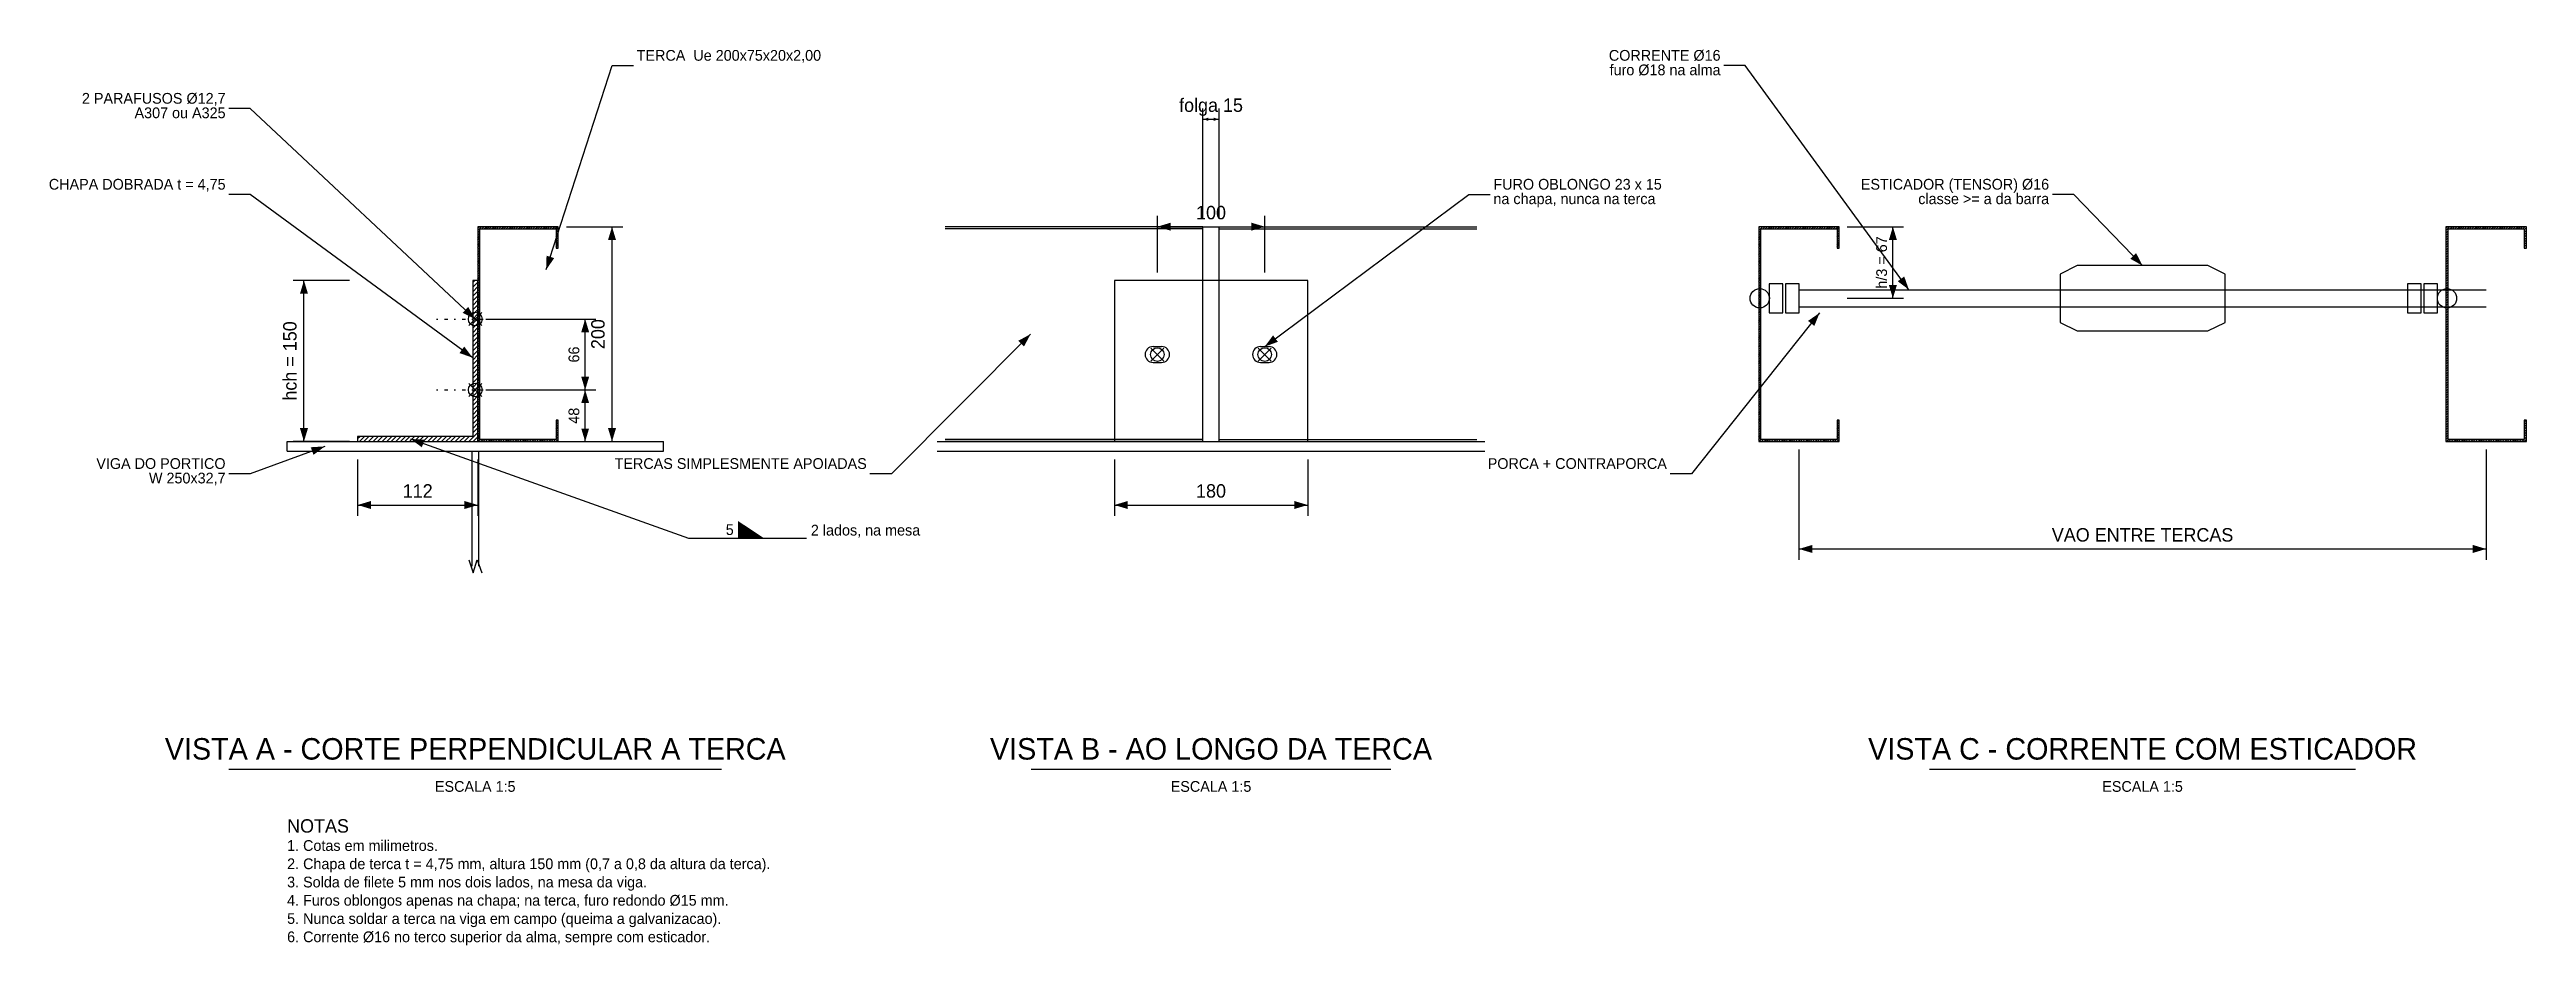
# Model space of a CAD drawing. Header units: millimetres. Extents: x -396 to 1910, y -469 to 365.
import ezdxf
from ezdxf.enums import TextEntityAlignment as Align

# ---------------------------------------------------------------- set-up
doc = ezdxf.new("R2010")
doc.units = ezdxf.units.MM
doc.linetypes.add('CENTER', pattern=[16.375, 0.5, -6.35, 3.175, -6.35])
doc.linetypes.add('HIDDEN', pattern=[10.025, 0.5, -6.35, 3.175])
for name, color, linetype in [('ACO', 7, 'CONTINUOUS'), ('ACO-FINO', 8, 'CONTINUOUS'), ('COTA', 3, 'CONTINUOUS'), ('EIXO', 1, 'CENTER'), ('FURO', 5, 'CONTINUOUS'), ('HACHURA', 8, 'CONTINUOUS'), ('OCULTA', 8, 'HIDDEN'), ('PARAFUSO', 5, 'CONTINUOUS'), ('SOLDA', 2, 'CONTINUOUS'), ('TEXTO', 7, 'CONTINUOUS')]:
    doc.layers.add(name, color=color, linetype=linetype)
doc.styles.get("Standard").update_dxf_attribs({"font": 'txt', "width": 0.85})

msp = doc.modelspace()

# ---------------------------------------------------------------- linework, layer by layer
at = {"layer": 'ACO'}
for p, q in [((677.7, 200), (437.7, 200)), ((677.7, 0), (677.7, 200)), ((692.7, 200), (932.7, 200)), ((692.7, 0), (692.7, 200)), ((1232.7, 141.3333), (1872.7, 141.3333)), ((1232.7, 125.3333), (1872.7, 125.3333)), ((-175.2, 0), (175.2, 0)), ((-175.2, -9.1), (-175.2, 0)), ((175.2, -9.1), (175.2, 0)), ((430.2, 0), (940.2, 0)), ((677.7, 0), (437.7, 0)), ((692.7, 0), (932.7, 0)), ((-175.2, -9.1), (175.2, -9.1)), ((-3.05, -9.1), (-3.05, -116.1)), ((3.05, -9.1), (3.05, -116.1)), ((430.2, -9.1), (940.2, -9.1))]:
    msp.add_line(p, q, dxfattribs=at)
for points in [[(2.375, 0), (77.375, 0), (77.375, 20), (75.375, 20), (75.375, 2), (4.375, 2), (4.375, 198), (75.375, 198), (75.375, 180), (77.375, 180), (77.375, 200), (2.375, 200)], [(1195.2, 0), (1270.2, 0), (1270.2, 20), (1268.2, 20), (1268.2, 2), (1197.2, 2), (1197.2, 198), (1268.2, 198), (1268.2, 180), (1270.2, 180), (1270.2, 200), (1195.2, 200)], [(1835.2, 0), (1910.2, 0), (1910.2, 20), (1908.2, 20), (1908.2, 2), (1837.2, 2), (1837.2, 198), (1908.2, 198), (1908.2, 180), (1910.2, 180), (1910.2, 200), (1835.2, 200)], [(1475.9, 110.9333), (1491.9, 102.9333), (1613.5, 102.9333), (1629.5, 110.9333), (1629.5, 155.7333), (1613.5, 163.7333), (1491.9, 163.7333), (1475.9, 155.7333)], [(-109.5, 0), (2.375, 0), (2.375, 150), (-2.375, 150), (-2.375, 4.75), (-109.5, 4.75)], [(595.2, 0), (775.2, 0), (775.2, 150), (595.2, 150)]]:
    msp.add_lwpolyline(points, close=True, dxfattribs=at)
at = {"layer": 'ACO-FINO'}
for p, q in [((677.7, 198), (437.7, 198)), ((692.7, 198), (932.7, 198)), ((677.7, 2), (437.7, 2)), ((692.7, 2), (932.7, 2))]:
    msp.add_line(p, q, dxfattribs=at)
msp.add_lwpolyline([(-6.1, -110.1), (-1.83, -122.1), (1.83, -110.1), (6.1, -122.1)], dxfattribs=at)
at = {"layer": 'COTA'}
for p, q in [((677.7, 207.5), (677.7, 310)), ((677.7, 300), (692.7, 300)), ((692.7, 207.5), (692.7, 310)), ((635.2, 157.5), (635.2, 210)), ((735.2, 157.5), (735.2, 210)), ((84.875, 200), (137.375, 200)), ((127.375, 0), (127.375, 200)), ((635.2, 200), (735.2, 200)), ((1277.7, 200), (1330.2, 200)), ((1320.2, 133.3333), (1320.2, 200)), ((-117, 150), (-169.5, 150)), ((-159.5, 0), (-159.5, 150)), ((1277.7, 133.3333), (1330.2, 133.3333)), ((9.875, 114), (112.375, 114)), ((102.375, 48), (102.375, 114)), ((9.875, 48), (112.375, 48)), ((9.875, 48), (112.375, 48)), ((102.375, 0), (102.375, 48)), ((-117, 0), (-169.5, 0)), ((9.875, 0), (112.375, 0)), ((84.875, 0), (137.375, 0)), ((-109.5, -16.6), (-109.5, -69.1)), ((2.375, -16.6), (2.375, -69.1)), ((595.2, -16.6), (595.2, -69.1)), ((775.2, -16.6), (775.2, -69.1)), ((1232.7, -7.5), (1232.7, -110)), ((1872.7, -7.5), (1872.7, -110)), ((-109.5, -59.1), (2.375, -59.1)), ((595.2, -59.1), (775.2, -59.1)), ((1232.7, -100), (1872.7, -100))]:
    msp.add_line(p, q, dxfattribs=at)
for points in [[(677.7, 300), (682.7, 298.5), (682.7, 301.5)], [(692.7, 300), (687.7, 301.5), (687.7, 298.5)], [(127.375, 200), (123.625, 187.5), (131.125, 187.5)], [(635.2, 200), (647.7, 196.25), (647.7, 203.75)], [(735.2, 200), (722.7, 203.75), (722.7, 196.25)], [(1320.2, 200), (1316.45, 187.5), (1323.95, 187.5)], [(-159.5, 150), (-163.25, 137.5), (-155.75, 137.5)], [(1320.2, 133.3333), (1323.95, 145.8333), (1316.45, 145.8333)], [(102.375, 114), (98.625, 101.5), (106.125, 101.5)], [(102.375, 48), (106.125, 60.5), (98.625, 60.5)], [(102.375, 48), (98.775, 36), (105.975, 36)], [(-159.5, 0), (-155.75, 12.5), (-163.25, 12.5)], [(102.375, 0), (105.975, 12), (98.775, 12)], [(127.375, 0), (131.125, 12.5), (123.625, 12.5)], [(-109.5, -59.1), (-97, -62.85), (-97, -55.35)], [(2.375, -59.1), (-10.125, -55.35), (-10.125, -62.85)], [(595.2, -59.1), (607.7, -62.85), (607.7, -55.35)], [(775.2, -59.1), (762.7, -55.35), (762.7, -62.85)], [(1232.7, -100), (1245.2, -103.75), (1245.2, -96.25)], [(1872.7, -100), (1860.2, -96.25), (1860.2, -103.75)]]:
    msp.add_solid(points, dxfattribs=at)
at = {"layer": 'EIXO'}
for p, q in [((-35.395, 114), (35.395, 114)), ((-35.395, 48), (35.395, 48))]:
    msp.add_line(p, q, dxfattribs=at)
at = {"layer": 'FURO'}
for p, q in [((631.2, 88.35), (639.2, 88.35)), ((631.2, 73.65), (639.2, 73.65)), ((731.2, 88.35), (739.2, 88.35)), ((731.2, 73.65), (739.2, 73.65))]:
    msp.add_line(p, q, dxfattribs=at)
for centre in [(1196.2, 133.3333), (1836.2, 133.3333)]:
    msp.add_circle(centre, 9, dxfattribs=at)
for centre, start, end in [((631.2, 81), 90, 270), ((639.2, 81), 270, 90), ((731.2, 81), 90, 270), ((739.2, 81), 270, 90)]:
    msp.add_arc(centre, 7.35, start, end, dxfattribs=at)
at = {"layer": 'HACHURA'}
for p, q in [((2.375, 196.529), (5.846, 200)), ((2.375, 198.7917), (3.5833, 200)), ((2.375, 194.2663), (4.375, 196.2663)), ((2.375, 192.0035), (4.375, 194.0035)), ((2.375, 189.7408), (4.375, 191.7408)), ((2.375, 187.478), (4.375, 189.478)), ((2.375, 185.2153), (4.375, 187.2153)), ((2.375, 182.9526), (4.375, 184.9526)), ((6.1087, 198), (8.1087, 200)), ((8.3715, 198), (10.3715, 200)), ((10.6342, 198), (12.6342, 200)), ((12.897, 198), (14.897, 200)), ((15.1597, 198), (17.1597, 200)), ((17.4224, 198), (19.4224, 200)), ((19.6852, 198), (21.6852, 200)), ((21.9479, 198), (23.9479, 200)), ((24.2107, 198), (26.2107, 200)), ((26.4734, 198), (28.4734, 200)), ((28.7362, 198), (30.7362, 200)), ((30.9989, 198), (32.9989, 200)), ((33.2616, 198), (35.2616, 200)), ((35.5244, 198), (37.5244, 200)), ((37.7871, 198), (39.7871, 200)), ((40.0499, 198), (42.0499, 200)), ((42.3126, 198), (44.3126, 200)), ((44.5753, 198), (46.5753, 200)), ((46.8381, 198), (48.8381, 200)), ((49.1008, 198), (51.1008, 200)), ((51.3636, 198), (53.3636, 200)), ((53.6263, 198), (55.6263, 200)), ((55.8891, 198), (57.8891, 200)), ((58.1518, 198), (60.1518, 200)), ((60.4145, 198), (62.4145, 200)), ((62.6773, 198), (64.6773, 200)), ((64.94, 198), (66.94, 200)), ((67.2028, 198), (69.2028, 200)), ((69.4655, 198), (71.4655, 200)), ((71.7282, 198), (73.7282, 200)), ((73.991, 198), (75.991, 200)), ((75.375, 197.1213), (77.375, 199.1213)), ((75.375, 194.8585), (77.375, 196.8585)), ((75.375, 192.5958), (77.375, 194.5958)), ((75.375, 190.333), (77.375, 192.333)), ((75.375, 188.0703), (77.375, 190.0703)), ((75.375, 185.8076), (77.375, 187.8076)), ((75.375, 183.5448), (77.375, 185.5448)), ((1195.2, 196.529), (1198.671, 200)), ((1195.2, 198.7917), (1196.4083, 200)), ((1195.2, 194.2663), (1197.2, 196.2663)), ((1195.2, 192.0035), (1197.2, 194.0035)), ((1195.2, 189.7408), (1197.2, 191.7408)), ((1195.2, 187.478), (1197.2, 189.478)), ((1195.2, 185.2153), (1197.2, 187.2153)), ((1195.2, 182.9526), (1197.2, 184.9526)), ((1198.9337, 198), (1200.9337, 200)), ((1201.1965, 198), (1203.1965, 200)), ((1203.4592, 198), (1205.4592, 200)), ((1205.722, 198), (1207.722, 200)), ((1207.9847, 198), (1209.9847, 200)), ((1210.2474, 198), (1212.2474, 200)), ((1212.5102, 198), (1214.5102, 200)), ((1214.7729, 198), (1216.7729, 200)), ((1217.0357, 198), (1219.0357, 200)), ((1219.2984, 198), (1221.2984, 200)), ((1221.5612, 198), (1223.5612, 200)), ((1223.8239, 198), (1225.8239, 200)), ((1226.0866, 198), (1228.0866, 200)), ((1228.3494, 198), (1230.3494, 200)), ((1230.6121, 198), (1232.6121, 200)), ((1232.8749, 198), (1234.8749, 200)), ((1235.1376, 198), (1237.1376, 200)), ((1237.4003, 198), (1239.4003, 200)), ((1239.6631, 198), (1241.6631, 200)), ((1241.9258, 198), (1243.9258, 200)), ((1244.1886, 198), (1246.1886, 200)), ((1246.4513, 198), (1248.4513, 200)), ((1248.7141, 198), (1250.7141, 200)), ((1250.9768, 198), (1252.9768, 200)), ((1253.2395, 198), (1255.2395, 200)), ((1255.5023, 198), (1257.5023, 200)), ((1257.765, 198), (1259.765, 200)), ((1260.0278, 198), (1262.0278, 200)), ((1262.2905, 198), (1264.2905, 200)), ((1264.5532, 198), (1266.5532, 200)), ((1266.816, 198), (1268.816, 200)), ((1268.2, 197.1213), (1270.2, 199.1213)), ((1268.2, 194.8585), (1270.2, 196.8585)), ((1268.2, 192.5958), (1270.2, 194.5958)), ((1268.2, 190.333), (1270.2, 192.333)), ((1268.2, 188.0703), (1270.2, 190.0703)), ((1268.2, 185.8076), (1270.2, 187.8076)), ((1268.2, 183.5448), (1270.2, 185.5448)), ((1835.2, 196.529), (1838.671, 200)), ((1835.2, 198.7917), (1836.4083, 200)), ((1835.2, 194.2663), (1837.2, 196.2663)), ((1835.2, 192.0035), (1837.2, 194.0035)), ((1835.2, 189.7408), (1837.2, 191.7408)), ((1835.2, 187.478), (1837.2, 189.478)), ((1835.2, 185.2153), (1837.2, 187.2153)), ((1835.2, 182.9526), (1837.2, 184.9526)), ((1838.9337, 198), (1840.9337, 200)), ((1841.1965, 198), (1843.1965, 200)), ((1843.4592, 198), (1845.4592, 200)), ((1845.722, 198), (1847.722, 200)), ((1847.9847, 198), (1849.9847, 200)), ((1850.2474, 198), (1852.2474, 200)), ((1852.5102, 198), (1854.5102, 200)), ((1854.7729, 198), (1856.7729, 200)), ((1857.0357, 198), (1859.0357, 200)), ((1859.2984, 198), (1861.2984, 200)), ((1861.5612, 198), (1863.5612, 200)), ((1863.8239, 198), (1865.8239, 200)), ((1866.0866, 198), (1868.0866, 200)), ((1868.3494, 198), (1870.3494, 200)), ((1870.6121, 198), (1872.6121, 200)), ((1872.8749, 198), (1874.8749, 200)), ((1875.1376, 198), (1877.1376, 200)), ((1877.4003, 198), (1879.4003, 200)), ((1879.6631, 198), (1881.6631, 200)), ((1881.9258, 198), (1883.9258, 200)), ((1884.1886, 198), (1886.1886, 200)), ((1886.4513, 198), (1888.4513, 200)), ((1888.7141, 198), (1890.7141, 200)), ((1890.9768, 198), (1892.9768, 200)), ((1893.2395, 198), (1895.2395, 200)), ((1895.5023, 198), (1897.5023, 200)), ((1897.765, 198), (1899.765, 200)), ((1900.0278, 198), (1902.0278, 200)), ((1902.2905, 198), (1904.2905, 200)), ((1904.5532, 198), (1906.5532, 200)), ((1906.816, 198), (1908.816, 200)), ((1908.2, 197.1213), (1910.2, 199.1213)), ((1908.2, 194.8585), (1910.2, 196.8585)), ((1908.2, 192.5958), (1910.2, 194.5958)), ((1908.2, 190.333), (1910.2, 192.333)), ((1908.2, 188.0703), (1910.2, 190.0703)), ((1908.2, 185.8076), (1910.2, 187.8076)), ((1908.2, 183.5448), (1910.2, 185.5448)), ((2.375, 180.6898), (4.375, 182.6898)), ((2.375, 178.4271), (4.375, 180.4271)), ((2.375, 176.1643), (4.375, 178.1643)), ((2.375, 173.9016), (4.375, 175.9016)), ((2.375, 171.6388), (4.375, 173.6388)), ((2.375, 169.3761), (4.375, 171.3761)), ((2.375, 167.1134), (4.375, 169.1134)), ((2.375, 164.8506), (4.375, 166.8506)), ((2.375, 162.5879), (4.375, 164.5879)), ((2.375, 160.3251), (4.375, 162.3251)), ((75.375, 181.2821), (77.375, 183.2821)), ((76.3557, 180), (77.375, 181.0193)), ((1195.2, 180.6898), (1197.2, 182.6898)), ((1195.2, 178.4271), (1197.2, 180.4271)), ((1195.2, 176.1643), (1197.2, 178.1643)), ((1195.2, 173.9016), (1197.2, 175.9016)), ((1195.2, 171.6388), (1197.2, 173.6388)), ((1195.2, 169.3761), (1197.2, 171.3761)), ((1195.2, 167.1134), (1197.2, 169.1134)), ((1195.2, 164.8506), (1197.2, 166.8506)), ((1195.2, 162.5879), (1197.2, 164.5879)), ((1195.2, 160.3251), (1197.2, 162.3251)), ((1268.2, 181.2821), (1270.2, 183.2821)), ((1269.1807, 180), (1270.2, 181.0193)), ((1835.2, 180.6898), (1837.2, 182.6898)), ((1835.2, 178.4271), (1837.2, 180.4271)), ((1835.2, 176.1643), (1837.2, 178.1643)), ((1835.2, 173.9016), (1837.2, 175.9016)), ((1835.2, 171.6388), (1837.2, 173.6388)), ((1835.2, 169.3761), (1837.2, 171.3761)), ((1835.2, 167.1134), (1837.2, 169.1134)), ((1835.2, 164.8506), (1837.2, 166.8506)), ((1835.2, 162.5879), (1837.2, 164.5879)), ((1835.2, 160.3251), (1837.2, 162.3251)), ((1908.2, 181.2821), (1910.2, 183.2821)), ((1909.1807, 180), (1910.2, 181.0193)), ((-2.375, 147.9851), (-0.3601, 150)), ((-2.375, 143.7424), (2.375, 148.4924)), ((-2.375, 139.4998), (2.375, 144.2498)), ((-2.375, 135.2571), (2.375, 140.0071)), ((2.375, 158.0624), (4.375, 160.0624)), ((2.375, 155.7997), (4.375, 157.7997)), ((2.375, 153.5369), (4.375, 155.5369)), ((2.375, 151.2742), (4.375, 153.2742)), ((2.375, 149.0114), (4.375, 151.0114)), ((2.375, 146.7487), (4.375, 148.7487)), ((2.375, 144.4859), (4.375, 146.4859)), ((2.375, 142.2232), (4.375, 144.2232)), ((2.375, 139.9605), (4.375, 141.9605)), ((2.375, 137.6977), (4.375, 139.6977)), ((1195.2, 158.0624), (1197.2, 160.0624)), ((1195.2, 155.7997), (1197.2, 157.7997)), ((1195.2, 153.5369), (1197.2, 155.5369)), ((1195.2, 151.2742), (1197.2, 153.2742)), ((1195.2, 149.0114), (1197.2, 151.0114)), ((1195.2, 146.7487), (1197.2, 148.7487)), ((1195.2, 144.4859), (1197.2, 146.4859)), ((1195.2, 142.2232), (1197.2, 144.2232)), ((1195.2, 139.9605), (1197.2, 141.9605)), ((1195.2, 137.6977), (1197.2, 139.6977)), ((1835.2, 158.0624), (1837.2, 160.0624)), ((1835.2, 155.7997), (1837.2, 157.7997)), ((1835.2, 153.5369), (1837.2, 155.5369)), ((1835.2, 151.2742), (1837.2, 153.2742)), ((1835.2, 149.0114), (1837.2, 151.0114)), ((1835.2, 146.7487), (1837.2, 148.7487)), ((1835.2, 144.4859), (1837.2, 146.4859)), ((1835.2, 142.2232), (1837.2, 144.2232)), ((1835.2, 139.9605), (1837.2, 141.9605)), ((1835.2, 137.6977), (1837.2, 139.6977)), ((-2.375, 131.0145), (2.375, 135.7645)), ((-2.375, 126.7719), (2.375, 131.5219)), ((-2.375, 122.5292), (2.375, 127.2792)), ((-2.375, 118.2866), (2.375, 123.0366)), ((-2.375, 114.0439), (2.375, 118.7939)), ((2.375, 135.435), (4.375, 137.435)), ((2.375, 133.1722), (4.375, 135.1722)), ((2.375, 130.9095), (4.375, 132.9095)), ((2.375, 128.6468), (4.375, 130.6468)), ((2.375, 126.384), (4.375, 128.384)), ((2.375, 124.1213), (4.375, 126.1213)), ((2.375, 121.8585), (4.375, 123.8585)), ((2.375, 119.5958), (4.375, 121.5958)), ((2.375, 117.333), (4.375, 119.333)), ((2.375, 115.0703), (4.375, 117.0703)), ((1195.2, 135.435), (1197.2, 137.435)), ((1195.2, 133.1722), (1197.2, 135.1722)), ((1195.2, 130.9095), (1197.2, 132.9095)), ((1195.2, 128.6468), (1197.2, 130.6468)), ((1195.2, 126.384), (1197.2, 128.384)), ((1195.2, 124.1213), (1197.2, 126.1213)), ((1195.2, 121.8585), (1197.2, 123.8585)), ((1195.2, 119.5958), (1197.2, 121.5958)), ((1195.2, 117.333), (1197.2, 119.333)), ((1195.2, 115.0703), (1197.2, 117.0703)), ((1835.2, 135.435), (1837.2, 137.435)), ((1835.2, 133.1722), (1837.2, 135.1722)), ((1835.2, 130.9095), (1837.2, 132.9095)), ((1835.2, 128.6468), (1837.2, 130.6468)), ((1835.2, 126.384), (1837.2, 128.384)), ((1835.2, 124.1213), (1837.2, 126.1213)), ((1835.2, 121.8585), (1837.2, 123.8585)), ((1835.2, 119.5958), (1837.2, 121.5958)), ((1835.2, 117.333), (1837.2, 119.333)), ((1835.2, 115.0703), (1837.2, 117.0703)), ((-2.375, 109.8013), (2.375, 114.5513)), ((-2.375, 105.5587), (2.375, 110.3087)), ((-2.375, 101.316), (2.375, 106.066)), ((-2.375, 97.0734), (2.375, 101.8234)), ((-2.375, 92.8307), (2.375, 97.5807)), ((-2.375, 88.5881), (2.375, 93.3381)), ((2.375, 112.8076), (4.375, 114.8076)), ((2.375, 110.5448), (4.375, 112.5448)), ((2.375, 108.2821), (4.375, 110.2821)), ((2.375, 106.0193), (4.375, 108.0193)), ((2.375, 103.7566), (4.375, 105.7566)), ((2.375, 101.4939), (4.375, 103.4939)), ((2.375, 99.2311), (4.375, 101.2311)), ((2.375, 96.9684), (4.375, 98.9684)), ((2.375, 94.7056), (4.375, 96.7056)), ((2.375, 92.4429), (4.375, 94.4429)), ((1195.2, 112.8076), (1197.2, 114.8076)), ((1195.2, 110.5448), (1197.2, 112.5448)), ((1195.2, 108.2821), (1197.2, 110.2821)), ((1195.2, 106.0193), (1197.2, 108.0193)), ((1195.2, 103.7566), (1197.2, 105.7566)), ((1195.2, 101.4939), (1197.2, 103.4939)), ((1195.2, 99.2311), (1197.2, 101.2311)), ((1195.2, 96.9684), (1197.2, 98.9684)), ((1195.2, 94.7056), (1197.2, 96.7056)), ((1195.2, 92.4429), (1197.2, 94.4429)), ((1835.2, 112.8076), (1837.2, 114.8076)), ((1835.2, 110.5448), (1837.2, 112.5448)), ((1835.2, 108.2821), (1837.2, 110.2821)), ((1835.2, 106.0193), (1837.2, 108.0193)), ((1835.2, 103.7566), (1837.2, 105.7566)), ((1835.2, 101.4939), (1837.2, 103.4939)), ((1835.2, 99.2311), (1837.2, 101.2311)), ((1835.2, 96.9684), (1837.2, 98.9684)), ((1835.2, 94.7056), (1837.2, 96.7056)), ((1835.2, 92.4429), (1837.2, 94.4429)), ((-2.375, 84.3455), (2.375, 89.0955)), ((-2.375, 80.1028), (2.375, 84.8528)), ((-2.375, 75.8602), (2.375, 80.6102)), ((-2.375, 71.6175), (2.375, 76.3675)), ((-2.375, 67.3749), (2.375, 72.1249)), ((2.375, 90.1801), (4.375, 92.1801)), ((2.375, 87.9174), (4.375, 89.9174)), ((2.375, 85.6547), (4.375, 87.6547)), ((2.375, 83.3919), (4.375, 85.3919)), ((2.375, 81.1292), (4.375, 83.1292)), ((2.375, 78.8664), (4.375, 80.8664)), ((2.375, 76.6037), (4.375, 78.6037)), ((2.375, 74.341), (4.375, 76.341)), ((2.375, 72.0782), (4.375, 74.0782)), ((2.375, 69.8155), (4.375, 71.8155)), ((2.375, 67.5527), (4.375, 69.5527)), ((1195.2, 90.1801), (1197.2, 92.1801)), ((1195.2, 87.9174), (1197.2, 89.9174)), ((1195.2, 85.6547), (1197.2, 87.6547)), ((1195.2, 83.3919), (1197.2, 85.3919)), ((1195.2, 81.1292), (1197.2, 83.1292)), ((1195.2, 78.8664), (1197.2, 80.8664)), ((1195.2, 76.6037), (1197.2, 78.6037)), ((1195.2, 74.341), (1197.2, 76.341)), ((1195.2, 72.0782), (1197.2, 74.0782)), ((1195.2, 69.8155), (1197.2, 71.8155)), ((1195.2, 67.5527), (1197.2, 69.5527)), ((1835.2, 90.1801), (1837.2, 92.1801)), ((1835.2, 87.9174), (1837.2, 89.9174)), ((1835.2, 85.6547), (1837.2, 87.6547)), ((1835.2, 83.3919), (1837.2, 85.3919)), ((1835.2, 81.1292), (1837.2, 83.1292)), ((1835.2, 78.8664), (1837.2, 80.8664)), ((1835.2, 76.6037), (1837.2, 78.6037)), ((1835.2, 74.341), (1837.2, 76.341)), ((1835.2, 72.0782), (1837.2, 74.0782)), ((1835.2, 69.8155), (1837.2, 71.8155)), ((1835.2, 67.5527), (1837.2, 69.5527)), ((-2.375, 63.1323), (2.375, 67.8823)), ((-2.375, 58.8896), (2.375, 63.6396)), ((-2.375, 54.647), (2.375, 59.397)), ((-2.375, 50.4043), (2.375, 55.1543)), ((-2.375, 46.1617), (2.375, 50.9117)), ((-2.375, 41.919), (2.375, 46.669)), ((2.375, 65.29), (4.375, 67.29)), ((2.375, 63.0272), (4.375, 65.0272)), ((2.375, 60.7645), (4.375, 62.7645)), ((2.375, 58.5018), (4.375, 60.5018)), ((2.375, 56.239), (4.375, 58.239)), ((2.375, 53.9763), (4.375, 55.9763)), ((2.375, 51.7135), (4.375, 53.7135)), ((2.375, 49.4508), (4.375, 51.4508)), ((2.375, 47.1881), (4.375, 49.1881)), ((2.375, 44.9253), (4.375, 46.9253)), ((1195.2, 65.29), (1197.2, 67.29)), ((1195.2, 63.0272), (1197.2, 65.0272)), ((1195.2, 60.7645), (1197.2, 62.7645)), ((1195.2, 58.5018), (1197.2, 60.5018)), ((1195.2, 56.239), (1197.2, 58.239)), ((1195.2, 53.9763), (1197.2, 55.9763)), ((1195.2, 51.7135), (1197.2, 53.7135)), ((1195.2, 49.4508), (1197.2, 51.4508)), ((1195.2, 47.1881), (1197.2, 49.1881)), ((1195.2, 44.9253), (1197.2, 46.9253)), ((1835.2, 65.29), (1837.2, 67.29)), ((1835.2, 63.0272), (1837.2, 65.0272)), ((1835.2, 60.7645), (1837.2, 62.7645)), ((1835.2, 58.5018), (1837.2, 60.5018)), ((1835.2, 56.239), (1837.2, 58.239)), ((1835.2, 53.9763), (1837.2, 55.9763)), ((1835.2, 51.7135), (1837.2, 53.7135)), ((1835.2, 49.4508), (1837.2, 51.4508)), ((1835.2, 47.1881), (1837.2, 49.1881)), ((1835.2, 44.9253), (1837.2, 46.9253)), ((-2.375, 37.6764), (2.375, 42.4264)), ((-2.375, 33.4338), (2.375, 38.1838)), ((-2.375, 29.1911), (2.375, 33.9411)), ((-2.375, 24.9485), (2.375, 29.6985)), ((-2.375, 20.7058), (2.375, 25.4558)), ((2.375, 42.6626), (4.375, 44.6626)), ((2.375, 40.3998), (4.375, 42.3998)), ((2.375, 38.1371), (4.375, 40.1371)), ((2.375, 35.8743), (4.375, 37.8743)), ((2.375, 33.6116), (4.375, 35.6116)), ((2.375, 31.3489), (4.375, 33.3489)), ((2.375, 29.0861), (4.375, 31.0861)), ((2.375, 26.8234), (4.375, 28.8234)), ((2.375, 24.5606), (4.375, 26.5606)), ((2.375, 22.2979), (4.375, 24.2979)), ((1195.2, 42.6626), (1197.2, 44.6626)), ((1195.2, 40.3998), (1197.2, 42.3998)), ((1195.2, 38.1371), (1197.2, 40.1371)), ((1195.2, 35.8743), (1197.2, 37.8743)), ((1195.2, 33.6116), (1197.2, 35.6116)), ((1195.2, 31.3489), (1197.2, 33.3489)), ((1195.2, 29.0861), (1197.2, 31.0861)), ((1195.2, 26.8234), (1197.2, 28.8234)), ((1195.2, 24.5606), (1197.2, 26.5606)), ((1195.2, 22.2979), (1197.2, 24.2979)), ((1835.2, 42.6626), (1837.2, 44.6626)), ((1835.2, 40.3998), (1837.2, 42.3998)), ((1835.2, 38.1371), (1837.2, 40.1371)), ((1835.2, 35.8743), (1837.2, 37.8743)), ((1835.2, 33.6116), (1837.2, 35.6116)), ((1835.2, 31.3489), (1837.2, 33.3489)), ((1835.2, 29.0861), (1837.2, 31.0861)), ((1835.2, 26.8234), (1837.2, 28.8234)), ((1835.2, 24.5606), (1837.2, 26.5606)), ((1835.2, 22.2979), (1837.2, 24.2979)), ((-109.5, 2.6763), (-107.4263, 4.75)), ((-107.9337, 0), (-103.1837, 4.75)), ((-103.691, 0), (-98.941, 4.75)), ((-99.4484, 0), (-94.6984, 4.75)), ((-95.2057, 0), (-90.4557, 4.75)), ((-90.9631, 0), (-86.2131, 4.75)), ((-86.7205, 0), (-81.9705, 4.75)), ((-82.4778, 0), (-77.7278, 4.75)), ((-78.2352, 0), (-73.4852, 4.75)), ((-73.9925, 0), (-69.2425, 4.75)), ((-69.7499, 0), (-64.9999, 4.75)), ((-65.5073, 0), (-60.7573, 4.75)), ((-61.2646, 0), (-56.5146, 4.75)), ((-57.022, 0), (-52.272, 4.75)), ((-52.7793, 0), (-48.0293, 4.75)), ((-48.5367, 0), (-43.7867, 4.75)), ((-44.294, 0), (-39.544, 4.75)), ((-40.0514, 0), (-35.3014, 4.75)), ((-35.8088, 0), (-31.0588, 4.75)), ((-31.5661, 0), (-26.8161, 4.75)), ((-27.3235, 0), (-22.5735, 4.75)), ((-23.0808, 0), (-18.3308, 4.75)), ((-18.8382, 0), (-14.0882, 4.75)), ((-14.5956, 0), (-9.8456, 4.75)), ((-10.3529, 0), (-5.6029, 4.75)), ((-6.1103, 0), (2.375, 8.4853)), ((-2.375, 16.4632), (2.375, 21.2132)), ((-2.375, 12.2206), (2.375, 16.9706)), ((-2.375, 7.9779), (2.375, 12.7279)), ((-1.8676, 0), (2.375, 4.2426)), ((2.375, 20.0352), (4.375, 22.0352)), ((2.375, 17.7724), (4.375, 19.7724)), ((2.375, 15.5097), (4.375, 17.5097)), ((2.375, 13.2469), (4.375, 15.2469)), ((2.375, 10.9842), (4.375, 12.9842)), ((2.375, 8.7214), (4.375, 10.7214)), ((2.375, 6.4587), (4.375, 8.4587)), ((2.375, 4.196), (4.375, 6.196)), ((2.375, 1.9332), (4.375, 3.9332)), ((2.7045, 0), (4.7045, 2)), ((4.9673, 0), (6.9673, 2)), ((7.23, 0), (9.23, 2)), ((9.4927, 0), (11.4927, 2)), ((11.7555, 0), (13.7555, 2)), ((14.0182, 0), (16.0182, 2)), ((16.281, 0), (18.281, 2)), ((18.5437, 0), (20.5437, 2)), ((20.8065, 0), (22.8065, 2)), ((23.0692, 0), (25.0692, 2)), ((25.3319, 0), (27.3319, 2)), ((27.5947, 0), (29.5947, 2)), ((29.8574, 0), (31.8574, 2)), ((32.1202, 0), (34.1202, 2)), ((34.3829, 0), (36.3829, 2)), ((36.6456, 0), (38.6456, 2)), ((38.9084, 0), (40.9084, 2)), ((41.1711, 0), (43.1711, 2)), ((43.4339, 0), (45.4339, 2)), ((45.6966, 0), (47.6966, 2)), ((47.9594, 0), (49.9594, 2)), ((50.2221, 0), (52.2221, 2)), ((52.4848, 0), (54.4848, 2)), ((54.7476, 0), (56.7476, 2)), ((57.0103, 0), (59.0103, 2)), ((59.2731, 0), (61.2731, 2)), ((61.5358, 0), (63.5358, 2)), ((63.7985, 0), (65.7985, 2)), ((66.0613, 0), (68.0613, 2)), ((68.324, 0), (70.324, 2)), ((70.5868, 0), (72.5868, 2)), ((72.8495, 0), (74.8495, 2)), ((75.1123, 0), (77.375, 2.2627)), ((75.375, 18.3647), (77.0103, 20)), ((75.375, 16.1019), (77.375, 18.1019)), ((75.375, 13.8392), (77.375, 15.8392)), ((75.375, 11.5765), (77.375, 13.5765)), ((75.375, 9.3137), (77.375, 11.3137)), ((75.375, 7.051), (77.375, 9.051)), ((75.375, 4.7882), (77.375, 6.7882)), ((75.375, 2.5255), (77.375, 4.5255)), ((1195.2, 20.0352), (1197.2, 22.0352)), ((1195.2, 17.7724), (1197.2, 19.7724)), ((1195.2, 15.5097), (1197.2, 17.5097)), ((1195.2, 13.2469), (1197.2, 15.2469)), ((1195.2, 10.9842), (1197.2, 12.9842)), ((1195.2, 8.7214), (1197.2, 10.7214)), ((1195.2, 6.4587), (1197.2, 8.4587)), ((1195.2, 4.196), (1197.2, 6.196)), ((1195.2, 1.9332), (1197.2, 3.9332)), ((1195.5295, 0), (1197.5295, 2)), ((1197.7923, 0), (1199.7923, 2)), ((1200.055, 0), (1202.055, 2)), ((1202.3177, 0), (1204.3177, 2)), ((1204.5805, 0), (1206.5805, 2)), ((1206.8432, 0), (1208.8432, 2)), ((1209.106, 0), (1211.106, 2)), ((1211.3687, 0), (1213.3687, 2)), ((1213.6315, 0), (1215.6315, 2)), ((1215.8942, 0), (1217.8942, 2)), ((1218.1569, 0), (1220.1569, 2)), ((1220.4197, 0), (1222.4197, 2)), ((1222.6824, 0), (1224.6824, 2)), ((1224.9452, 0), (1226.9452, 2)), ((1227.2079, 0), (1229.2079, 2)), ((1229.4706, 0), (1231.4706, 2)), ((1231.7334, 0), (1233.7334, 2)), ((1233.9961, 0), (1235.9961, 2)), ((1236.2589, 0), (1238.2589, 2)), ((1238.5216, 0), (1240.5216, 2)), ((1240.7844, 0), (1242.7844, 2)), ((1243.0471, 0), (1245.0471, 2)), ((1245.3098, 0), (1247.3098, 2)), ((1247.5726, 0), (1249.5726, 2)), ((1249.8353, 0), (1251.8353, 2)), ((1252.0981, 0), (1254.0981, 2)), ((1254.3608, 0), (1256.3608, 2)), ((1256.6235, 0), (1258.6235, 2)), ((1258.8863, 0), (1260.8863, 2)), ((1261.149, 0), (1263.149, 2)), ((1263.4118, 0), (1265.4118, 2)), ((1265.6745, 0), (1267.6745, 2)), ((1267.9373, 0), (1270.2, 2.2627)), ((1268.2, 18.3647), (1269.8353, 20)), ((1268.2, 16.1019), (1270.2, 18.1019)), ((1268.2, 13.8392), (1270.2, 15.8392)), ((1268.2, 11.5765), (1270.2, 13.5765)), ((1268.2, 9.3137), (1270.2, 11.3137)), ((1268.2, 7.051), (1270.2, 9.051)), ((1268.2, 4.7882), (1270.2, 6.7882)), ((1268.2, 2.5255), (1270.2, 4.5255)), ((1835.2, 20.0352), (1837.2, 22.0352)), ((1835.2, 17.7724), (1837.2, 19.7724)), ((1835.2, 15.5097), (1837.2, 17.5097)), ((1835.2, 13.2469), (1837.2, 15.2469)), ((1835.2, 10.9842), (1837.2, 12.9842)), ((1835.2, 8.7214), (1837.2, 10.7214)), ((1835.2, 6.4587), (1837.2, 8.4587)), ((1835.2, 4.196), (1837.2, 6.196)), ((1835.2, 1.9332), (1837.2, 3.9332)), ((1835.5295, 0), (1837.5295, 2)), ((1837.7923, 0), (1839.7923, 2)), ((1840.055, 0), (1842.055, 2)), ((1842.3177, 0), (1844.3177, 2)), ((1844.5805, 0), (1846.5805, 2)), ((1846.8432, 0), (1848.8432, 2)), ((1849.106, 0), (1851.106, 2)), ((1851.3687, 0), (1853.3687, 2)), ((1853.6315, 0), (1855.6315, 2)), ((1855.8942, 0), (1857.8942, 2)), ((1858.1569, 0), (1860.1569, 2)), ((1860.4197, 0), (1862.4197, 2)), ((1862.6824, 0), (1864.6824, 2)), ((1864.9452, 0), (1866.9452, 2)), ((1867.2079, 0), (1869.2079, 2)), ((1869.4706, 0), (1871.4706, 2)), ((1871.7334, 0), (1873.7334, 2)), ((1873.9961, 0), (1875.9961, 2)), ((1876.2589, 0), (1878.2589, 2)), ((1878.5216, 0), (1880.5216, 2)), ((1880.7844, 0), (1882.7844, 2)), ((1883.0471, 0), (1885.0471, 2)), ((1885.3098, 0), (1887.3098, 2)), ((1887.5726, 0), (1889.5726, 2)), ((1889.8353, 0), (1891.8353, 2)), ((1892.0981, 0), (1894.0981, 2)), ((1894.3608, 0), (1896.3608, 2)), ((1896.6235, 0), (1898.6235, 2)), ((1898.8863, 0), (1900.8863, 2)), ((1901.149, 0), (1903.149, 2)), ((1903.4118, 0), (1905.4118, 2)), ((1905.6745, 0), (1907.6745, 2)), ((1907.9373, 0), (1910.2, 2.2627)), ((1908.2, 18.3647), (1909.8353, 20)), ((1908.2, 16.1019), (1910.2, 18.1019)), ((1908.2, 13.8392), (1910.2, 15.8392)), ((1908.2, 11.5765), (1910.2, 13.5765)), ((1908.2, 9.3137), (1910.2, 11.3137)), ((1908.2, 7.051), (1910.2, 9.051)), ((1908.2, 4.7882), (1910.2, 6.7882)), ((1908.2, 2.5255), (1910.2, 4.5255))]:
    msp.add_line(p, q, dxfattribs=at)
at = {"layer": 'OCULTA'}
for p, q in [((1475.9, 141.3333), (1629.5, 141.3333)), ((1475.9, 125.3333), (1629.5, 125.3333))]:
    msp.add_line(p, q, dxfattribs=at)
at = {"layer": 'PARAFUSO'}
for p, q in [((-6.0325, 107.9675), (6.0325, 120.0325)), ((-6.0325, 120.0325), (6.0325, 107.9675)), ((629.1675, 74.9675), (641.2325, 87.0325)), ((629.1675, 87.0325), (641.2325, 74.9675)), ((729.1675, 74.9675), (741.2325, 87.0325)), ((729.1675, 87.0325), (741.2325, 74.9675)), ((-6.0325, 41.9675), (6.0325, 54.0325)), ((-6.0325, 54.0325), (6.0325, 41.9675))]:
    msp.add_line(p, q, dxfattribs=at)
for points in [[(1205, 119.7333), (1217.8, 119.7333), (1217.8, 146.9333), (1205, 146.9333)], [(1220.2, 119.7333), (1233, 119.7333), (1233, 146.9333), (1220.2, 146.9333)], [(1799.4, 119.7333), (1812.2, 119.7333), (1812.2, 146.9333), (1799.4, 146.9333)], [(1814.6, 119.7333), (1827.4, 119.7333), (1827.4, 146.9333), (1814.6, 146.9333)]]:
    msp.add_lwpolyline(points, close=True, dxfattribs=at)
for centre in [(0, 114), (635.2, 81), (735.2, 81), (0, 48)]:
    msp.add_circle(centre, 6.35, dxfattribs=at)
at = {"layer": 'SOLDA'}
for p, q in [((-60.225, 2.375), (198.55, -90)), ((198.55, -90), (308.55, -90))]:
    msp.add_line(p, q, dxfattribs=at)
for points in [[(-60.225, 2.375), (-49.7133, -5.3591), (-47.1919, 1.7043)], [(244.75, -90), (268.95, -90), (244.75, -74)]]:
    msp.add_solid(points, dxfattribs=at)
at = {"layer": 'TEXTO'}
for p, q in [((66.125, 160), (127.375, 350)), ((127.375, 350), (147.375, 350)), ((1182.7, 350), (1162.7, 350)), ((1335.1, 141.3333), (1182.7, 350)), ((-209.5, 310), (-229.5, 310)), ((0, 114), (-209.5, 310)), ((-209.5, 230), (-229.5, 230)), ((-2.375, 78), (-209.5, 230)), ((735.2, 88.35), (925.2, 230)), ((925.2, 230), (945.2, 230)), ((1488.7, 230), (1468.7, 230)), ((1552.7, 163.7333), (1488.7, 230)), ((1251.9, 119.7333), (1132.7, -30)), ((517.2, 100), (387.6, -30)), ((-140.16, -4.55), (-209.5, -30)), ((-209.5, -30), (-229.5, -30)), ((387.6, -30), (367.6, -30)), ((1132.7, -30), (1112.7, -30)), ((-229.4, -305.1), (229.4, -305.1)), ((517.8, -305.1), (852.6, -305.1)), ((1354.3, -305.1), (1751.1, -305.1))]:
    msp.add_line(p, q, dxfattribs=at)
for points in [[(66.125, 160), (73.5294, 170.7465), (66.3911, 173.0477)], [(1552.7, 163.7333), (1546.7137, 175.3297), (1541.3189, 170.1195)], [(1335.1, 141.3333), (1330.7559, 153.6395), (1324.6992, 149.216)], [(0, 114), (-6.5661, 125.2783), (-11.69, 119.8014)], [(1251.9, 119.7333), (1241.1808, 112.2894), (1247.0486, 107.6182)], [(517.2, 100), (505.7191, 93.7951), (511.0305, 88.5)], [(735.2, 88.35), (747.4629, 92.8148), (742.9801, 98.8277)], [(-2.375, 78), (-10.2339, 88.4187), (-14.6712, 82.3722)], [(-140.16, -4.55), (-153.1867, -5.3366), (-150.6025, -12.3773)]]:
    msp.add_solid(points, dxfattribs=at)

# ---------------------------------------------------------------- texts
at = {"layer": 'COTA'}
for s, p in [('folga 15', (685.2, 306.875)), ('100', (685.2, 206.875)), ('112', (-53.5625, -52.225)), ('180', (685.2, -52.225)), ('VAO ENTRE TERCAS', (1552.7, -93.125))]:
    msp.add_text(s, height=12.5, dxfattribs=at).set_placement(p, align=Align.CENTER)
for s, height, p in [('h/3 = 67', 10, (1314.7, 166.6667)), ('hch = 150', 12.5, (-166.375, 75)), ('200', 12.5, (120.5, 100)), ('66', 10, (96.875, 81)), ('48', 10, (96.875, 24))]:
    msp.add_text(s, height=height, rotation=90, dxfattribs=at).set_placement(p, align=Align.CENTER)
at = {"layer": 'SOLDA'}
msp.add_text('5', height=10, dxfattribs=at).set_placement((240.75, -87), align=Align.RIGHT)
msp.add_text('2 lados, na mesa', height=10, dxfattribs=at).set_placement((312.55, -87.5))
at = {"layer": 'TEXTO'}
for s, height, p in [('TERCA  Ue 200x75x20x2,00', 10, (150.375, 354.5)), ('na chapa, nunca na terca', 10, (948.2, 221)), ('FURO OBLONGO 23 x 15', 10, (948.2, 234.5)), ('NOTAS', 12.5, (-175.2, -364.1)), ('2. Chapa de terca t = 4,75 mm, altura 150 mm (0,7 a 0,8 da altura da terca).', 10, (-175.2, -398.1)), ('1. Cotas em milimetros.', 10, (-175.2, -381.1)), ('3. Solda de filete 5 mm nos dois lados, na mesa da viga.', 10, (-175.2, -415.1)), ('4. Furos oblongos apenas na chapa; na terca, furo redondo %%c15 mm.', 10, (-175.2, -432.1)), ('5. Nunca soldar a terca na viga em campo (queima a galvanizacao).', 10, (-175.2, -449.1)), ('6. Corrente %%c16 no terco superior da alma, sempre com esticador.', 10, (-175.2, -466.1))]:
    msp.add_text(s, height=height, dxfattribs=at).set_placement(p)
for s, p in [('CORRENTE %%c16', (1159.7, 354.5)), ('furo %%c18 na alma', (1159.7, 341)), ('2 PARAFUSOS %%c12,7', (-232.5, 314.5)), ('A307 ou A325', (-232.5, 301)), ('CHAPA DOBRADA t = 4,75', (-232.5, 234.5)), ('ESTICADOR (TENSOR) %%c16', (1465.7, 234.5)), ('classe >= a da barra', (1465.7, 221)), ('VIGA DO PORTICO', (-232.5, -25.5)), ('TERCAS SIMPLESMENTE APOIADAS', (364.6, -25.5)), ('PORCA + CONTRAPORCA', (1109.7, -25.5)), ('W 250x32,7', (-232.5, -39))]:
    msp.add_text(s, height=10, dxfattribs=at).set_placement(p, align=Align.RIGHT)
for s, height, p in [('VISTA A - CORTE PERPENDICULAR A TERCA', 20, (0, -296.1)), ('VISTA B - AO LONGO DA TERCA', 20, (685.2, -296.1)), ('VISTA C - CORRENTE COM ESTICADOR', 20, (1552.7, -296.1)), ('ESCALA 1:5', 10, (0, -326.1)), ('ESCALA 1:5', 10, (685.2, -326.1)), ('ESCALA 1:5', 10, (1552.7, -326.1))]:
    msp.add_text(s, height=height, dxfattribs=at).set_placement(p, align=Align.CENTER)

doc.saveas('drawing.dxf')
